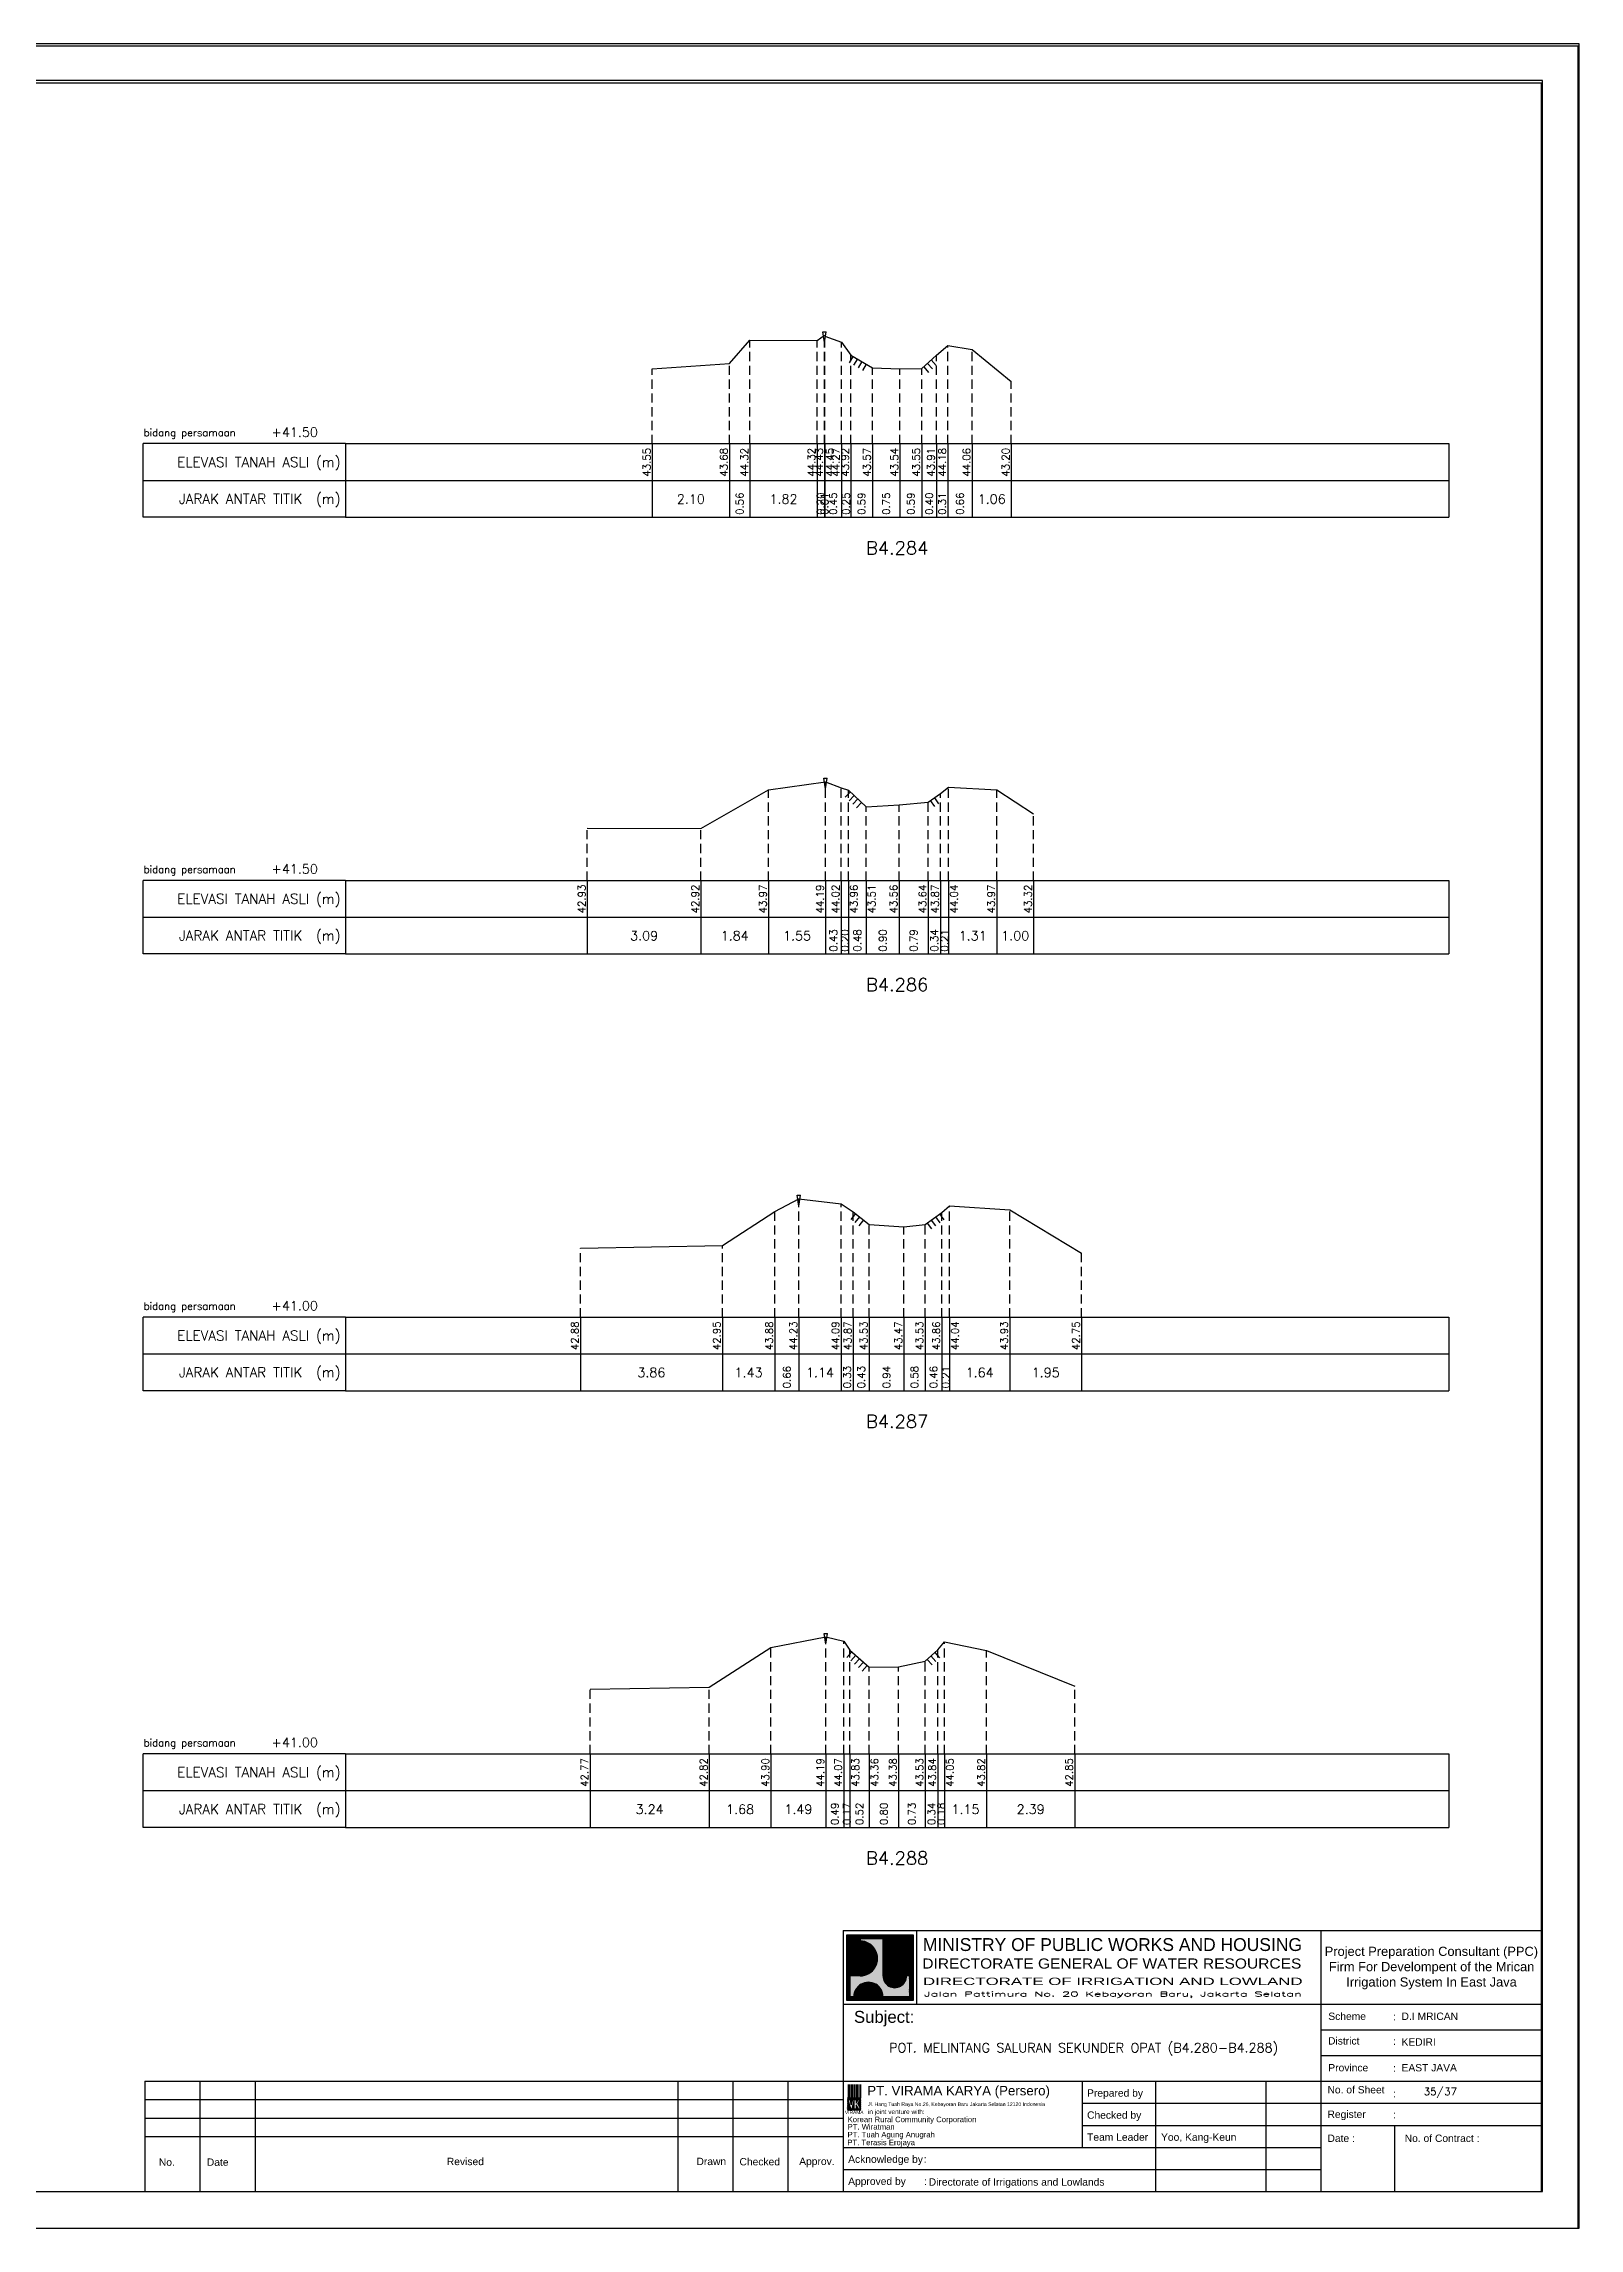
# Model space of a CAD drawing. Header units: inches. Extents: x -11 to 3175, y -842 to -783.
# Drawn here: x 2961.3 to 3003.1, y -842 to -782.6 of the extents above; entities that cross this region are included whole.
import ezdxf
from ezdxf.enums import TextEntityAlignment as Align

# ---------------------------------------------------------------- set-up
doc = ezdxf.new("R2010")
doc.units = ezdxf.units.IN
doc.header["$MEASUREMENT"] = 0
doc.linetypes.add('DASHED2', pattern=[0.375, 0.25, -0.125])
doc.layers.add('KOP', color=7, linetype='Continuous')
doc.layers.add('pelengkap', color=7, linetype='Continuous')
doc.styles.add('ARIAL', font='arial.ttf')
doc.styles.add('battang01', font='arial.ttf')
doc.styles.add('L100', font='simplex.shx', dxfattribs={"height": 0.254})
doc.styles.add('L140', font='simplex.shx', dxfattribs={"height": 0.356})
doc.styles.add('L80', font='simplex.shx', dxfattribs={"height": 0.203})
doc.styles.add('ROMANS-N', font='ROMANS.SHX', dxfattribs={"width": 0.8})
doc.styles.add('SONDU', font='arial.ttf')
doc.styles.get("Standard").update_dxf_attribs({"font": 'simplex.shx'})
doc.styles.add('STYLE1', font='arial.ttf', dxfattribs={"height": 0.2})
pattern_1 = [(45, (0, 0), (-0.08838834764831843, 0.08838834764831845), [])]

# ---------------------------------------------------------------- blocks, each defined once
blk = doc.blocks.new('kop')
at = {"layer": 'KOP'}
h = blk.add_hatch(color=3, dxfattribs=at)
h.paths.add_polyline_path([(609.8653532927285, 69.7965174242664), (591.8076082223538, 69.7965174242664), (591.8076082223538, 51.90947071793616), (609.8653532927285, 51.90947071793616)])
h.paths.add_polyline_path([(592.1020534932645, 52.24844148547069), (592.1020534932645, 69.50460869670152), (609.5341911203627, 69.50460869670152), (609.5341911203627, 52.24844148547069)], flags=16)
edge = h.paths.add_edge_path(flags=0)
edge.add_line((608.873529834174, 52.90910277674104), (601.6712012034158, 52.90910277674104))
edge.add_ellipse((597.6820295724688, 52.91975268540099), major_axis=(2.820780363398898, 2.820780363398898), ratio=0.9999999999999934, start_angle=314.8470375744171, end_angle=495.1529624255826)
edge.add_line((593.6928579415221, 52.90910277674104), (592.7627147794652, 52.90910277674104))
edge.add_line((592.7627147794651, 52.90910277674104), (592.7627147794651, 58.62619728620361))
edge.add_line((592.7627147794651, 58.62619728620368), (595.428986556629, 58.62619728620368))
edge.add_ellipse((595.4289865566291, 63.36824099147847), major_axis=(-3.353131261170752, 3.353131261170752), ratio=0.9999999999999983, start_angle=134.9999999999999, end_angle=314.9999999999999)
edge.add_line((595.4289865566291, 68.11028469675327), (595.4289865566291, 68.84394741944757))
edge.add_line((595.4289865566291, 68.84394741944752), (601.6547436091821, 68.84394741944752))
edge.add_line((601.6547436091821, 68.84394741944752), (601.6547436091821, 58.59413430307072))
edge.add_ellipse((604.8563547331537, 58.62619728605213), major_axis=(2.263994459030571, 2.263994459030571), ratio=0.9999999999991376, start_angle=135.5737774266452, end_angle=315.0000000026869)
edge.add_line((608.0581264027169, 58.62619728620368), (608.873529834174, 58.62619728620368))
edge.add_line((608.873529834174, 58.62619728620368), (608.873529834174, 52.9091027767411))
h = blk.add_hatch(dxfattribs=at)
h.set_pattern_fill('ANSI31', color=21)
h.set_pattern_definition(pattern_1)
h.paths.add_polyline_path([(609.5341911203627, 69.50460869670152), (592.1020534932645, 69.50460869670152), (592.1020534932645, 52.24844148547069), (609.5341911203627, 52.24844148547069)])
edge = h.paths.add_edge_path(flags=16)
edge.add_line((608.0581264038578, 58.62619728331649), (608.873529834174, 58.62619728331649))
edge.add_line((608.873529834174, 58.62619728331649), (608.873529834174, 52.90910277674104))
edge.add_line((608.873529834174, 52.90910277674104), (601.6712012043477, 52.90910277674104))
edge.add_ellipse((597.6820295732255, 52.91975268530538), major_axis=(-2.820780363950464, 2.820780363950464), ratio=0.9999999999999999, start_angle=224.8470375717975, end_angle=405.1529624282025)
edge.add_line((593.6928579421033, 52.90910277674104), (592.7627147794651, 52.90910277674104))
edge.add_line((592.7627147794651, 52.90910277674104), (592.7627147794651, 58.62619728331649))
edge.add_line((592.7627147794651, 58.62619728331649), (595.4289865705781, 58.62619728331649))
edge.add_ellipse((595.4289865571182, 63.3682409894528), major_axis=(-3.353131262124677, 3.353131262124677), ratio=0.9999999999999912, start_angle=134.9999999999997, end_angle=314.9999999999998)
edge.add_line((595.4289865571182, 68.11028469676671), (595.4289865571182, 68.84394741944752))
edge.add_line((595.4289865571182, 68.84394741944752), (601.6547436095548, 68.84394741944752))
edge.add_line((601.6547436095548, 68.84394741944752), (601.6547436095548, 58.5941344047481))
edge.add_ellipse((604.8563547345466, 58.62619728331649), major_axis=(-2.263994459341034, 2.263994459341035), ratio=0.999999999999965, start_angle=45.57377555810933, end_angle=225.000000000001)
h = blk.add_hatch(color=3, dxfattribs=at)
edge = h.paths.add_edge_path()
edge.add_line((601.6547436091821, 68.84394741944752), (595.4289865566291, 68.84394741944752))
edge.add_line((595.4289865566291, 68.84394741944752), (595.4289865566291, 68.11028469675321))
edge.add_ellipse((595.4289865566291, 63.36824099147847), major_axis=(-3.353131261170759, 3.353131261170758), ratio=0.9999999999999979, start_angle=134.9999999999999, end_angle=314.99999999999994, ccw=False)
edge.add_line((595.4289865566291, 58.62619728620368), (592.7627147794652, 58.62619728620368))
edge.add_line((592.7627147794651, 58.62619728620368), (592.7627147794651, 52.9091027767411))
edge.add_line((592.7627147794651, 52.90910277674104), (593.692857941522, 52.90910277674104))
edge.add_ellipse((597.6820295724688, 52.91975268540099), major_axis=(-2.820780363398898, 2.820780363398898), ratio=0.9999999999999934, start_angle=-135.1529624255826, end_angle=45.15296242558293, ccw=False)
edge.add_line((601.6712012034156, 52.90910277674104), (608.8735298341738, 52.90910277674104))
edge.add_line((608.873529834174, 52.90910277674104), (608.873529834174, 58.62619728620361))
edge.add_line((608.873529834174, 58.62619728620368), (608.0581264027169, 58.62619728620368))
edge.add_ellipse((604.856354733136, 58.62619728987087), major_axis=(2.263994459042317, 2.263994459042318), ratio=0.9999999999997576, start_angle=134.426222510409, end_angle=314.999999934367, ccw=False)
edge.add_line((601.6547436091821, 58.65826027636805), (601.6547436091821, 68.8439474194476))
h = blk.add_hatch(dxfattribs=at)
h.set_pattern_fill('ANSI31', color=41)
h.set_pattern_definition(pattern_1)
h.paths.add_polyline_path([(595.5939701222399, 25.44229578518152), (591.9923714647559, 25.44229578518152), (591.9923714647559, 22.12011222587194), (595.5939701222399, 22.12011222587194)])
h.paths.add_polyline_path([(594.8290399212113, 23.80107538915849), (595.486404190889, 22.50553331270966), (594.9518442189607, 22.50553331270966), (594.3704352444638, 23.59173922572727), (594.3704352444638, 22.50553331270966), (593.8526512319377, 22.50553331270966), (593.8526512319377, 24.7253559070662), (593.2416323709347, 22.50553331270966), (592.8436656118323, 22.50553331270966), (592.1206616099082, 25.0450254569166), (592.6728596590955, 25.0450254569166), (593.0257276515837, 23.53939475651638), (593.4088768836065, 25.0450254569166), (594.3704352444638, 25.0450254569166), (594.3704352444638, 23.99209855350495), (594.8904903176194, 25.0450254569166), (595.4627761213299, 25.0450254569166)], flags=16)
at = {"color": 2}
blk.add_lwpolyline([(-49.29008735655361, -9.987386569675465), (790.6905617838997, -9.987386569675465), (790.6905617838997, 583.2926438577114), (-49.29008735655361, 583.2926438577114)], close=True, dxfattribs=at)
at = {"color": 6}
blk.add_lwpolyline([(0.6493091440684111, 0.0004927304488262507), (780.7026824837753, 0.0004927304488262507), (780.7026824837753, 573.3047645575871), (0.6493091440684111, 573.3047645575871)], close=True, dxfattribs=at)
at = {"layer": 'KOP', "color": 5}
for p, q in [((590.8030303217506, 70.96299432783698), (590.8030303217506, 29.98464833497903)), ((590.8030303217506, 70.96299432783698), (780.7026824837753, 70.96299432783698)), ((400.9033781597261, 29.98464833497903), (400.9033781597261, 0.0004927304488262507)), ((400.9033781597261, 29.98464833497903), (590.8030303217506, 29.98464833497903)), ((590.8030303217506, 29.98464833497903), (590.8030303217506, 0.0004927304488262507))]:
    blk.add_line(p, q, dxfattribs=at)
at = {"layer": 'KOP', "color": 3}
for p, q in [((591.8076082223538, 69.7965174242664), (609.8653532927285, 69.7965174242664)), ((591.8076082223538, 51.90947071793616), (591.8076082223538, 69.7965174242664)), ((592.1020534932645, 69.50460869670152), (609.5341911203627, 69.50460869670152)), ((592.1020534932645, 52.24844148547069), (592.1020534932645, 69.50460869670152)), ((595.4289865571182, 68.84394741502373), (595.4289865571182, 68.1102846954029)), ((595.4289865566291, 68.84394741944752), (601.6547436091821, 68.84394741944752)), ((601.6547436095548, 58.59413430414176), (601.6547436095548, 68.84394741502373)), ((609.5341911203627, 69.50460869670152), (609.5341911203627, 52.24844148547069)), ((609.8653532927285, 69.7965174242664), (609.8653532927285, 51.90947071793616)), ((592.7627147794651, 52.90910277674104), (592.7627147794651, 58.62619728620368)), ((595.4289865571182, 58.62619728331649), (592.7627147799426, 58.62619728331649)), ((608.8735298352565, 58.62619728331649), (608.0581264038578, 58.62619728331649)), ((608.873529834174, 58.62619728620368), (608.873529834174, 52.90910277674104)), ((609.8653532927285, 51.90947071793616), (591.8076082223538, 51.90947071793616)), ((609.5341911203627, 52.24844148547069), (592.1020534932645, 52.24844148547069)), ((593.6928579415221, 52.90910277674104), (592.7627147794651, 52.90910277674104)), ((608.873529834174, 52.90910277674104), (601.6712012034156, 52.90910277674104)), ((720.7343712747147, 43.97725428375983), (780.7026824837753, 43.97725428375983)), ((720.7343712747147, 36.98095130936949), (780.7026824837753, 36.98095130936949)), ((415.895455961991, 29.98464833497903), (415.895455961991, 0.0004927304488262507)), ((430.8875337642562, 29.98464833497903), (430.8875337642562, 0.0004927304488262507)), ((545.8267969149554, 29.98464833497903), (545.8267969149554, 0.0004927304488262507)), ((560.8188747172203, 29.98464833497903), (560.8188747172203, 0.0004927304488262507)), ((575.8109525194855, 29.98464833497903), (575.8109525194855, 0.0004927304488262507)), ((655.7687007982327, 29.98464833497903), (655.7687007982327, 11.99415497226093)), ((675.7581378679197, 29.98464833497903), (675.7581378679197, 0.0004927304488262507)), ((705.7422934724498, 29.98464833497903), (705.7422934724498, 0.0004927304488262507)), ((400.9033781597261, 24.98728906755738), (590.8030303217506, 24.98728906755738)), ((655.7687007982327, 23.98781721407303), (720.7343712747147, 23.98781721407303)), ((720.7343712747147, 23.98781721407303), (780.7026824837753, 23.98781721407303)), ((400.9033781597261, 19.98992980013563), (590.8030303217506, 19.98992980013563)), ((655.7687007982327, 17.99098609316704), (720.7343712747147, 17.99098609316704)), ((720.7343712747147, 17.99098609316704), (780.7026824837753, 17.99098609316704)), ((740.7238083444017, 17.99098609316704), (740.7238083444017, 0.0004927304488262507)), ((400.9033781597261, 14.99257053271398), (590.8030303217506, 14.99257053271398)), ((590.8030303217506, 5.997323851354935), (720.7343712747147, 5.997323851354935))]:
    blk.add_line(p, q, dxfattribs=at)
at = {"layer": 'KOP', "color": 4}
for p, q in [((610.7924673914374, 70.96299432783698), (610.7924673914374, 50.97355725815018)), ((720.7343712747147, 70.96299432783698), (720.7343712747147, 0.0004927304488262507)), ((590.8030303217506, 50.97355725815018), (720.7343712747147, 50.97355725815018)), ((720.7343712747147, 50.97355725815018), (780.7026824837753, 50.97355725815018)), ((590.8030303217506, 29.98464833497903), (720.7343712747147, 29.98464833497903)), ((720.7343712747147, 29.98464833497903), (780.7026824837753, 29.98464833497903)), ((590.8030303217506, 11.99415497226093), (720.7343712747147, 11.99415497226093))]:
    blk.add_line(p, q, dxfattribs=at)
at = {"layer": 'KOP', "color": 41}
blk.add_line((595.5939701222399, 22.12011222587194), (591.9923714647559, 22.12011222587194), dxfattribs=at)
for points in [[(591.9923714647559, 25.44229578518152), (595.5939701222399, 25.44229578518152)], [(592.1206616099082, 25.0450254569166), (592.6728596590955, 25.0450254569166)], [(592.1206616099082, 25.0450254569166), (592.8436656118323, 22.50553331270964)], [(592.2042302093139, 25.44229578518152), (592.4160889538717, 25.44229578518152)], [(592.6279476984296, 25.44229578518152), (592.8398064429874, 25.44229578518152)], [(592.6728596590955, 25.04502545691657), (593.0257276515837, 23.53939475651638), (593.4088768836065, 25.04502545691663)], [(593.0516651875452, 25.44229578518152), (593.2635239321031, 25.44229578518152)], [(593.2416323709347, 22.50553331270964), (593.8526512319377, 24.7253559070662)], [(593.4088768836065, 25.0450254569166), (594.3704352444638, 25.0450254569166)], [(593.475382676661, 25.44229578518152), (593.6872414212188, 25.44229578518152)], [(593.8526512319377, 22.50553331270966), (593.8526512319377, 24.7253559070662)], [(593.8991001657766, 25.44229578518152), (594.1109589103345, 25.44229578518152)], [(594.3228176548924, 25.44229578518152), (594.5346763994503, 25.44229578518152)], [(594.3704352444638, 25.0450254569166), (594.3704352444638, 23.99209855350495)], [(594.3704352444638, 23.99209855350495), (594.8904903176194, 25.04502545691664)], [(594.7465351440081, 25.44229578518152), (594.958393888566, 25.44229578518152)], [(594.8290399212113, 23.80107538915849), (595.4627761213299, 25.04502545691658)], [(594.8290399212113, 23.80107538915849), (595.486404190889, 22.50553331270966)], [(594.8904903176194, 25.0450254569166), (595.4627761213299, 25.0450254569166)], [(595.1702526331238, 25.44229578518152), (595.3821113776818, 25.44229578518152)], [(592.8436656118323, 22.50553331270966), (593.2416323709347, 22.50553331270966)], [(593.8526512319377, 22.50553331270966), (594.3704352444638, 22.50553331270966)], [(594.9518442189607, 22.50553331270961), (594.3704352444638, 23.59173922572727)], [(594.3704352444638, 23.59173922572727), (594.3704352444638, 22.50553331270966)], [(594.9518442189607, 22.50553331270966), (595.486404190889, 22.50553331270966)]]:
    blk.add_lwpolyline(points, dxfattribs=at)
at = {"layer": 'KOP', "color": 42}
for points in [[(592.1962927759001, 29.11418325926331), (592.1962927759001, 25.44229578518152)], [(592.5354066955362, 29.11418325926331), (592.5354066955362, 25.44229578518152)], [(592.9591241846518, 29.11418325926331), (592.9591241846518, 25.44229578518152)], [(593.3828416737675, 29.11418325926331), (593.3828416737675, 25.44229578518152)], [(593.8065591628832, 29.11418325926331), (593.8065591628832, 25.44229578518152)], [(594.2302766519989, 29.11418325926331), (594.2302766519989, 25.44229578518152)], [(594.6539941411147, 29.11418325926331), (594.6539941411147, 25.44229578518152)], [(595.0777116302304, 29.11418325926331), (595.0777116302304, 25.44229578518152)], [(595.5014291193462, 29.11418325926331), (595.5014291193462, 25.44229578518152)]]:
    blk.add_lwpolyline(points, dxfattribs=at)
at = {"layer": 'KOP', "color": 3}
for centre, major_axis, ratio, start_param, end_param in [((595.4289865571182, 63.3682409894528), (-3.353131262124677, 3.353131262124677), 0.9999999999999912, 2.35619449019234, 5.497787143782134), ((597.6820295732255, 52.91975268530538), (-2.820780363950464, 2.820780363950464), 0.9999999999999998, 3.924321118983262, 7.071253168581014), ((604.8563547345466, 58.62619728331649), (-2.263994459341034, 2.263994459341035), 0.9999999999999651, 0.7853981633974656, 3.926990816987259)]:
    blk.add_ellipse(centre, major_axis=major_axis, ratio=ratio, start_param=start_param, end_param=end_param, dxfattribs=at)
at = {"layer": 'KOP', "color": 5, "style": 'SONDU'}
for s, height, width, p, p2 in [('MINISTRY OF PUBLIC WORKS AND HOUSING', 3.49815148719519, 0.9710490151369037, (612.4932982688147, 65.39724920043633), (715.583635835389, 65.39724920043633)), ('DIRECTORATE GENERAL OF WATER RESOURCES', 2.748547597081934, 1.100714376561997, (612.3259886324004, 60.61804978528377), (715.4154333181652, 60.61804978528377)), ('DIRECTORATE OF IRRIGATION AND LOWLAND', 1.99894370696868, 1.63875262601232, (612.5247331509995, 56.15346481889102), (715.7518429621628, 56.15346481889102))]:
    blk.add_text(s, height=height, dxfattribs=dict(at, width=width)).set_placement(p, p2, align=Align.FIT)
at = {"layer": 'KOP', "color": 3, "style": 'ROMANS-N', "width": 1.832260783358812}
blk.add_text('Jalan Pattimura No. 20 Kebayoran Baru, Jakarta Selatan', height=1.249339816855425, dxfattribs=at).set_placement((612.7914110984061, 53.0739527913797), (715.583635835389, 53.0739527913797), align=Align.FIT)
at = {"layer": 'KOP', "color": 5, "style": 'ARIAL'}
blk.add_text('Subject:', height=3.252150442789123, dxfattribs=at).set_placement((593.7538629287924, 45.86653647040268))
at = {"layer": 'KOP', "color": 3}
for s, height, style, p in [('Scheme', 1.99894370696868, 'battang01', (722.7467307064071, 46.65722556886666)), (':', 1.99894370696868, 'battang01', (740.368327375754, 46.56012324452533)), ('D.I MRICAN', 1.99894370696868, 'battang01', (742.6585068305885, 46.65722556886666)), ('District', 1.99894370696868, 'battang01', (722.6754973804648, 39.96707763894264)), ('KEDIRI', 1.99894370696868, 'battang01', (742.6585068305885, 39.66092259447632)), (':', 1.99894370696868, 'battang01', (740.382074427338, 39.86997531646293)), ('Province', 1.99894370696868, 'battang01', (722.7467307064071, 32.66461962008597)), (':', 1.99894370696868, 'battang01', (740.368327375754, 32.56751729574452)), ('EAST JAVA', 1.99894370696868, 'battang01', (742.6585068305885, 32.66461962008597)), ('Prepared by', 1.99894370696868, 'battang01', (657.1430811109453, 25.78808395849862)), ('No. of Sheet ', 1.99894370696868, 'battang01', (722.520620818671, 26.67669459981798)), (':', 1.99894370696868, 'battang01', (740.3764858407951, 25.61838168175072)), ('in joint venture with:', 1.249339816855425, 'SONDU', (597.5578460284455, 21.07202452231022)), ('Checked by', 1.99894370696868, 'battang01', (657.1430811109453, 19.79125283759251)), ('Register', 1.99894370696868, 'battang01', (722.520620818671, 20.01807698302375)), (':', 1.99894370696868, 'battang01', (740.3598310849088, 19.92097465868241)), ('Team Leader', 1.99894370696868, 'battang01', (657.1430811109453, 13.79442171668651)), ('Yoo, Kang-Keun', 1.99894370696868, 'battang01', (677.261691985017, 13.79442171668651)), ('Date :', 1.99894370696868, 'battang01', (722.520620818671, 13.48542904786333)), ('No. of Contract :', 1.99894370696868, 'battang01', (743.5203251274443, 13.48542904786333)), ('No.', 2, 'STYLE1', (404.7326663119579, 6.989602865739329)), ('Date', 2, 'STYLE1', (417.7761580577991, 6.989602865739329)), ('Revised', 2, 'STYLE1', (483.0371936477145, 7.169341252978228)), ('Drawn', 2, 'STYLE1', (550.9231662973559, 7.182965166626985)), ('Checked', 2, 'STYLE1', (562.6224972631348, 7.108401592637279)), ('Approv.', 2, 'STYLE1', (578.86250988613, 7.205550314016108)), ('Acknowledge by', 1.99894370696868, 'battang01', (592.1774106344633, 7.797590595780406)), (':', 1.99894370696868, 'battang01', (612.7647815001492, 7.813086169812294)), ('Approved by', 1.99894370696868, 'battang01', (592.1774106344633, 1.800759474874411)), (':', 1.99894370696868, 'battang01', (612.8062382028575, 1.771932832116903)), ('Directorate of Irrigations and Lowlands', 1.99894370696868, 'battang01', (614.0846811434608, 1.594699671224788))]:
    blk.add_text(s, height=height, dxfattribs=dict(at, style=style)).set_placement(p)
at = {"layer": 'KOP', "color": 6, "style": 'SONDU'}
blk.add_text('PT. VIRAMA KARYA (Persero)', height=2.580944750812598, dxfattribs=at).set_placement((597.3630730504415, 26.14584984606049))
at = {"layer": 'KOP', "color": 42, "style": 'SONDU'}
blk.add_text('VIRAMA', height=0.9417941134961573, dxfattribs=at).set_placement((591.2959839900191, 21.03873930941651))
at = {"layer": 'KOP', "color": 4, "style": 'SONDU'}
for s, p in [('Korean Rural Community Corporation', (592.0172325651579, 18.85809622764893)), ('PT. Wiratman', (592.0172325651579, 16.86431729777243)), ('PT. Terasis Erojaya', (591.9444979581187, 12.58833032325808)), ('PT. Tuah Agung Anugrah', (591.9984246368545, 14.73155498450907))]:
    blk.add_text(s, height=1.49920778022651, dxfattribs=at).set_placement(p)
at = {"layer": 'KOP', "color": 3, "insert": (719.8583502723425, 60.76950394133539), "char_height": 2.49867963371085, "width": 61.43936713392102, "attachment_point": 4, "style": 'SONDU'}
blk.add_mtext('\\pi1.9124;Project Preparation Consultant (PPC)\\P\\pi3.0493;Firm For Develompent of the Mrican \\P\\pi7.7731;Irrigation System In East Java', dxfattribs=at)
at = {"layer": 'KOP', "color": 2, "insert": (597.5716775050441, 24.25098294227902), "char_height": 0.9994718534843399, "width": 48.71807324837515, "attachment_point": 1, "style": 'SONDU'}
blk.add_mtext('Jl. Hang Tuah Raya No.26, Kebayoran Baru Jakarta Selatan 12120 Indonesia', dxfattribs=at)
blk = doc.blocks.new('c100')
at = {"color": 2}
blk.add_lwpolyline([(-5, -1), (79.10000000000002, -1), (79.10000000000002, 58.4), (-5, 58.4)], close=True, dxfattribs=at)
at = {"color": 6}
blk.add_lwpolyline([(0, 0), (78.10000000000002, 0), (78.10000000000002, 57.4), (3.516176065587739e-15, 57.4)], close=True, dxfattribs=at)
blk = doc.blocks.new('das2')
at = {"color": 5, "linetype": 'Continuous'}
for q in [(0, 1), (17.75, 0.9999999999999973)]:
    blk.add_line((2.75, 1), q, dxfattribs=at)
at = {"color": 3, "linetype": 'Continuous'}
for p, q in [((2.75, 1), (2.75, 0)), ((17.75, 0.9999999999999973), (17.75, -2.664535259100376e-15)), ((0, 0.5000000000000004), (17.75, 0.4999999999999973)), ((2.75, 0), (0, 0)), ((2.75, 0), (17.75, -2.664535259100376e-15))]:
    blk.add_line(p, q, dxfattribs=at)
blk.add_lwpolyline([(0, 0), (0, 1)], dxfattribs=at)
blk.add_text('bidang persamaan', height=0.1, dxfattribs=at).set_placement((0.005000000000000004, 1.100000000000001))
at = {"color": 5, "linetype": 'Continuous'}
for s, p in [('ELEVASI TANAH ASLI (m)', (2.683279515513197, 0.6825000000000001)), ('JARAK ANTAR TITIK  (m)', (2.683279515513197, 0.1825000000000001))]:
    blk.add_text(s, height=0.135, dxfattribs=at).set_placement(p, align=Align.RIGHT)
blk = doc.blocks.new('gbrpatok')
at = {"color": 2, "linetype": 'Continuous'}
for p, q in [((-0.0004517254713327645, 0.0009574234873781506), (0.0004517254713327645, 0.0009574234873781506)), ((0, -0.001962284437723838), (-0.0004517254713327645, 0.0009574234873781506)), ((0, -0.001962284437723838), (0.0004517254713327645, 0.0009574234873781506))]:
    blk.add_line(p, q, dxfattribs=at)

msp = doc.modelspace()

# ---------------------------------------------------------------- linework, layer by layer
at = {"color": 2, "linetype": 'Continuous', "lineweight": -3}
for p, q in [((2982.371621277301, -790.6676772025128), (2982.570839749301, -790.5296772025127)), ((2982.570839749301, -790.5296772025127), (2982.583005274301, -790.5526772025128)), ((2982.583005274301, -790.5526772025128), (2983.033571854301, -790.7156772025127)), ((2979.986977330301, -791.2996772025127), (2980.546803929301, -790.6596772025127)), ((2980.546803929301, -790.6596772025127), (2982.371621277301, -790.6676772025128)), ((2983.033571854301, -790.7156772025127), (2983.286091454301, -791.0656772025127)), ((2983.286091454301, -791.0656772025127), (2983.879703760301, -791.4126772025127)), ((2985.219517911301, -791.4346772025127), (2985.620606298301, -791.0716772025128)), ((2985.620606298301, -791.0716772025128), (2985.926913200301, -790.8046772025127)), ((2985.926913200301, -790.8046772025127), (2986.589107660301, -790.9186772025128)), ((2986.589107660301, -790.9186772025128), (2987.652534053301, -791.7836772025128)), ((2977.891478148301, -791.4376772025128), (2979.986977330301, -791.2996772025127)), ((2983.879703760301, -791.4126772025127), (2984.625972349301, -791.4426772025128)), ((2984.625972349301, -791.4426772025128), (2985.219517911301, -791.4346772025127)), ((2979.211553314173, -803.9346961976901), (2981.051641956173, -802.88369619769)), ((2981.051641956173, -802.88369619769), (2982.602890808173, -802.6686961976901)), ((2982.602890808173, -802.6686961976901), (2983.028004910173, -802.83569619769)), ((2983.028004910173, -802.83569619769), (2983.225743118172, -802.8966961976901)), ((2983.225743118172, -802.8966961976901), (2983.708813499173, -803.3476961976901)), ((2985.390408161173, -803.21969619769), (2985.731374465172, -802.9856961976901)), ((2985.731374465172, -802.9856961976901), (2985.946228362172, -802.8146961976901)), ((2985.946228362172, -802.8146961976901), (2987.259684232173, -802.88369619769)), ((2987.259684232173, -802.88369619769), (2988.261139300173, -803.53769619769)), ((2983.708813499173, -803.3476961976901), (2984.605154027172, -803.2956961976901)), ((2984.605154027172, -803.2956961976901), (2985.390408161173, -803.21969619769)), ((2976.123924840173, -803.93069619769), (2979.211553314173, -803.9346961976901)), ((2979.79576329928, -815.2792672559498), (2981.22216578028, -814.3522672559498)), ((2981.22216578028, -814.3522672559498), (2981.87912620528, -814.0072672559497)), ((2981.87912620528, -814.0072672559497), (2983.02278917928, -814.1422672559497)), ((2983.02278917928, -814.1422672559497), (2983.35740797828, -814.3662672559498)), ((2983.35740797828, -814.3662672559498), (2983.790620385279, -814.7042672559497)), ((2985.76407060728, -814.3772672559497), (2985.97427516428, -814.1962672559498)), ((2985.97427516428, -814.1962672559498), (2987.612739377279, -814.3072672559498)), ((2987.612739377279, -814.3072672559498), (2989.56403199428, -815.4842672559497)), ((2983.790620385279, -814.7042672559497), (2984.73351861028, -814.7672672559497)), ((2984.73351861028, -814.7672672559497), (2985.30860152928, -814.7072672559498)), ((2985.30860152928, -814.7072672559498), (2985.76407060728, -814.3772672559497)), ((2975.937108282279, -815.3482672559497), (2979.79576329928, -815.2792672559498)), ((2979.439818019176, -827.2897012479568), (2981.116500217176, -826.2097012479568)), ((2981.116500217176, -826.2097012479568), (2982.611412255176, -825.9197012479568)), ((2982.611412255176, -825.9197012479568), (2983.098107232176, -826.0377012479568)), ((2983.098107232176, -826.0377012479568), (2983.265229508176, -826.2797012479568)), ((2985.654190262176, -826.2687012479569), (2985.834877006176, -826.0557012479568)), ((2985.834877006176, -826.0557012479568), (2986.983361478176, -826.2887012479569)), ((2983.265229508176, -826.2797012479568), (2983.787407579176, -826.7467012479568)), ((2983.787407579176, -826.7467012479568), (2984.584369934176, -826.7327012479568)), ((2984.584369934176, -826.7327012479568), (2985.311814078176, -826.5797012479568)), ((2985.311814078176, -826.5797012479568), (2985.654190262176, -826.2687012479569)), ((2986.983361478176, -826.2887012479569), (2989.377711243176, -827.2627012479568)), ((2976.197610887176, -827.3417012479568), (2979.439818019176, -827.2897012479568))]:
    msp.add_line(p, q, dxfattribs=at)
at = {"color": 1, "linetype": 'DASHED2', "lineweight": -3}
for p, q in [((2982.570839749301, -793.4826772025127), (2982.570839749301, -790.5296772025127)), ((2982.583005274301, -793.4826772025127), (2982.583005274301, -790.5526772025128)), ((2980.546803929301, -793.4826772025127), (2980.546803929301, -790.6596772025127)), ((2982.371621277301, -793.4826772025127), (2982.371621277301, -790.6676772025128)), ((2983.033571854301, -793.4826772025127), (2983.033571854301, -790.7156772025127)), ((2983.286091454301, -793.4826772025127), (2983.286091454301, -791.0656772025127)), ((2985.620606298301, -793.4826772025127), (2985.620606298301, -791.0716772025128)), ((2985.926913200301, -793.4826772025127), (2985.926913200301, -790.8046772025127)), ((2986.589107660301, -793.4826772025127), (2986.589107660301, -790.9186772025128)), ((2977.891478148301, -793.4826772025127), (2977.891478148301, -791.4376772025128)), ((2979.986977330301, -793.4826772025127), (2979.986977330301, -791.2996772025127)), ((2983.879703760301, -793.4826772025127), (2983.879703760301, -791.4126772025127)), ((2984.625972349301, -793.4826772025127), (2984.625972349301, -791.4426772025128)), ((2985.219517911301, -793.4826772025127), (2985.219517911301, -791.4346772025127)), ((2987.652534053301, -793.4826772025127), (2987.652534053301, -791.7836772025128)), ((2981.051641956173, -805.3576961976901), (2981.051641956173, -802.88369619769)), ((2982.602890808173, -805.3576961976901), (2982.602890808173, -802.6686961976901)), ((2983.028004910173, -805.3576961976901), (2983.028004910173, -802.83569619769)), ((2983.225743118172, -805.3576961976901), (2983.225743118172, -802.8966961976901)), ((2985.731374465172, -805.3576961976901), (2985.731374465172, -802.9856961976901)), ((2985.946228362172, -805.3576961976901), (2985.946228362172, -802.8146961976901)), ((2987.259684232173, -805.3576961976901), (2987.259684232173, -802.88369619769)), ((2983.708813499173, -805.3576961976901), (2983.708813499173, -803.3476961976901)), ((2984.605154027172, -805.3576961976901), (2984.605154027172, -803.2956961976901)), ((2985.390408161173, -805.3576961976901), (2985.390408161173, -803.21969619769)), ((2988.261139300173, -805.3576961976901), (2988.261139300173, -803.53769619769)), ((2976.123924840173, -805.3576961976901), (2976.123924840173, -803.93069619769)), ((2979.211553314173, -805.3576961976901), (2979.211553314173, -803.9346961976901)), ((2981.22216578028, -817.2322672559498), (2981.22216578028, -814.3522672559498)), ((2981.87912620528, -817.2322672559498), (2981.87912620528, -814.0072672559497)), ((2983.02278917928, -817.2322672559498), (2983.02278917928, -814.1422672559497)), ((2983.35740797828, -817.2322672559498), (2983.35740797828, -814.3662672559498)), ((2985.97427516428, -817.2322672559498), (2985.97427516428, -814.1962672559498)), ((2987.612739377279, -817.2322672559498), (2987.612739377279, -814.3072672559498)), ((2983.790620385279, -817.2322672559498), (2983.790620385279, -814.7042672559497)), ((2984.73351861028, -817.2322672559498), (2984.73351861028, -814.7672672559497)), ((2985.30860152928, -817.2322672559498), (2985.30860152928, -814.7072672559498)), ((2985.76407060728, -817.2322672559498), (2985.76407060728, -814.3772672559497)), ((2975.937108282279, -817.2322672559498), (2975.937108282279, -815.3482672559497)), ((2979.79576329928, -817.2322672559498), (2979.79576329928, -815.2792672559498)), ((2989.56403199428, -817.2322672559498), (2989.56403199428, -815.4842672559497)), ((2981.116500217176, -829.1077012479568), (2981.116500217176, -826.2097012479568)), ((2982.611412255176, -829.1077012479568), (2982.611412255176, -825.9197012479568)), ((2983.098107232176, -829.1077012479568), (2983.098107232176, -826.0377012479568)), ((2985.834877006176, -829.1077012479568), (2985.834877006176, -826.0557012479568)), ((2983.265229508176, -829.1077012479568), (2983.265229508176, -826.2797012479568)), ((2983.787407579176, -829.1077012479568), (2983.787407579176, -826.7467012479568)), ((2984.584369934176, -829.1077012479568), (2984.584369934176, -826.7327012479568)), ((2985.311814078176, -829.1077012479568), (2985.311814078176, -826.5797012479568)), ((2985.654190262176, -829.1077012479568), (2985.654190262176, -826.2687012479569)), ((2986.983361478176, -829.1077012479568), (2986.983361478176, -826.2887012479569)), ((2976.197610887176, -829.1077012479568), (2976.197610887176, -827.3417012479568)), ((2979.439818019176, -829.1077012479568), (2979.439818019176, -827.2897012479568)), ((2989.377711243176, -829.1077012479568), (2989.377711243176, -827.2627012479568))]:
    msp.add_line(p, q, dxfattribs=at)
at = {"color": 1, "linetype": 'Continuous', "lineweight": -3}
for p, q in [((2977.891478148301, -793.4826772025127), (2977.891478148301, -795.4826772025127)), ((2979.986977330301, -793.4826772025127), (2979.986977330301, -795.4826772025127)), ((2980.546803929301, -793.4826772025127), (2980.546803929301, -795.4826772025127)), ((2982.371621277301, -793.4826772025127), (2982.371621277301, -795.4826772025127)), ((2982.570839749301, -793.4826772025127), (2982.570839749301, -795.4826772025127)), ((2982.583005274301, -793.4826772025127), (2982.583005274301, -795.4826772025127)), ((2983.033571854301, -793.4826772025127), (2983.033571854301, -795.4826772025127)), ((2983.286091454301, -793.4826772025127), (2983.286091454301, -795.4826772025127)), ((2983.879703760301, -793.4826772025127), (2983.879703760301, -795.4826772025127)), ((2984.625972349301, -793.4826772025127), (2984.625972349301, -795.4826772025127)), ((2985.219517911301, -793.4826772025127), (2985.219517911301, -795.4826772025127)), ((2985.620606298301, -793.4826772025127), (2985.620606298301, -795.4826772025127)), ((2985.926913200301, -793.4826772025127), (2985.926913200301, -795.4826772025127)), ((2986.589107660301, -793.4826772025127), (2986.589107660301, -795.4826772025127)), ((2987.652534053301, -793.4826772025127), (2987.652534053301, -795.4826772025127)), ((2976.123924840173, -805.3576961976901), (2976.123924840173, -807.3576961976901)), ((2979.211553314173, -805.3576961976901), (2979.211553314173, -807.3576961976901)), ((2981.051641956173, -805.3576961976901), (2981.051641956173, -807.3576961976901)), ((2982.602890808173, -805.3576961976901), (2982.602890808173, -807.3576961976901)), ((2983.028004910173, -805.3576961976901), (2983.028004910173, -807.3576961976901)), ((2983.225743118172, -805.3576961976901), (2983.225743118172, -807.3576961976901)), ((2983.708813499173, -805.3576961976901), (2983.708813499173, -807.3576961976901)), ((2984.605154027172, -805.3576961976901), (2984.605154027172, -807.3576961976901)), ((2985.390408161173, -805.3576961976901), (2985.390408161173, -807.3576961976901)), ((2985.731374465172, -805.3576961976901), (2985.731374465172, -807.3576961976901)), ((2985.946228362172, -805.3576961976901), (2985.946228362172, -807.3576961976901)), ((2987.259684232173, -805.3576961976901), (2987.259684232173, -807.3576961976901)), ((2988.261139300173, -805.3576961976901), (2988.261139300173, -807.3576961976901)), ((2975.937108282279, -817.2322672559498), (2975.937108282279, -819.2322672559498)), ((2979.79576329928, -817.2322672559498), (2979.79576329928, -819.2322672559498)), ((2981.22216578028, -817.2322672559498), (2981.22216578028, -819.2322672559498)), ((2981.87912620528, -817.2322672559498), (2981.87912620528, -819.2322672559498)), ((2983.02278917928, -817.2322672559498), (2983.02278917928, -819.2322672559498)), ((2983.35740797828, -817.2322672559498), (2983.35740797828, -819.2322672559498)), ((2983.790620385279, -817.2322672559498), (2983.790620385279, -819.2322672559498)), ((2984.73351861028, -817.2322672559498), (2984.73351861028, -819.2322672559498)), ((2985.30860152928, -817.2322672559498), (2985.30860152928, -819.2322672559498)), ((2985.76407060728, -817.2322672559498), (2985.76407060728, -819.2322672559498)), ((2985.97427516428, -817.2322672559498), (2985.97427516428, -819.2322672559498)), ((2987.612739377279, -817.2322672559498), (2987.612739377279, -819.2322672559498)), ((2989.56403199428, -817.2322672559498), (2989.56403199428, -819.2322672559498)), ((2976.197610887176, -829.1077012479568), (2976.197610887176, -831.1077012479568)), ((2979.439818019176, -829.1077012479568), (2979.439818019176, -831.1077012479568)), ((2981.116500217176, -829.1077012479568), (2981.116500217176, -831.1077012479568)), ((2982.611412255176, -829.1077012479568), (2982.611412255176, -831.1077012479568)), ((2983.098107232176, -829.1077012479568), (2983.098107232176, -831.1077012479568)), ((2983.265229508176, -829.1077012479568), (2983.265229508176, -831.1077012479568)), ((2983.787407579176, -829.1077012479568), (2983.787407579176, -831.1077012479568)), ((2984.584369934176, -829.1077012479568), (2984.584369934176, -831.1077012479568)), ((2985.311814078176, -829.1077012479568), (2985.311814078176, -831.1077012479568)), ((2985.654190262176, -829.1077012479568), (2985.654190262176, -831.1077012479568)), ((2985.834877006176, -829.1077012479568), (2985.834877006176, -831.1077012479568)), ((2986.983361478176, -829.1077012479568), (2986.983361478176, -831.1077012479568)), ((2989.377711243176, -829.1077012479568), (2989.377711243176, -831.1077012479568))]:
    msp.add_line(p, q, dxfattribs=at)
at = {"layer": 'pelengkap', "color": 1, "linetype": 'Continuous', "lineweight": -3}
for p, q in [((2983.346523777277, -791.1010033166458), (2983.245592022611, -791.2736670965767)), ((2983.467388423229, -791.171655544912), (2983.366456668562, -791.3443193248429)), ((2985.479019860607, -791.1998182271558), (2985.613224989383, -791.3481050553313)), ((2983.588253069181, -791.2423077731783), (2983.487321314514, -791.4149715531091)), ((2983.709117715132, -791.3129600014445), (2983.608185960466, -791.4856237813754)), ((2985.271418301163, -791.3877054074413), (2985.405623429938, -791.5359922356168)), ((2985.375219080885, -791.2937618172986), (2985.509424209661, -791.4420486454741)), ((2983.276909890172, -802.9444660777729), (2983.140424518507, -803.0906568549151)), ((2983.379243434172, -803.0400058379385), (2983.242758062507, -803.1861966150807)), ((2983.481576978171, -803.135545598104), (2983.345091606506, -803.2817363752463)), ((2983.583910522171, -803.2310853582696), (2983.447425150506, -803.3772761354119)), ((2985.448123818121, -803.1800868182073), (2985.561293473786, -803.344988695203)), ((2985.563555132018, -803.1008680592419), (2985.676724787683, -803.2657699362376)), ((2983.412597311856, -814.4093269524116), (2983.28956960768, -814.5670107626303)), ((2983.522975979009, -814.4954463453352), (2983.399948274833, -814.6531301555539)), ((2983.633354646162, -814.5815657382587), (2983.510326941986, -814.7392495484775)), ((2985.365286978156, -814.6661970735097), (2985.482630356556, -814.8281554988713)), ((2985.478657875909, -814.5840567086295), (2985.59600125431, -814.7460151339911)), ((2985.592028773663, -814.5019163437494), (2985.709372152063, -814.663874769111)), ((2985.705399671416, -814.4197759788692), (2985.822743049816, -814.5817344042308)), ((2983.317406923344, -826.3263651242032), (2983.18408156264, -826.475443453256)), ((2983.421761753681, -826.419692876696), (2983.288436392977, -826.5687712057488)), ((2983.526116584018, -826.5130206291888), (2983.392791223314, -826.6620989582416)), ((2983.630471414355, -826.6063483816815), (2983.497146053651, -826.7554267107344)), ((2983.734826244692, -826.6996761341743), (2983.601500883988, -826.8487544632271)), ((2985.363628791934, -826.5326349602537), (2985.498103899657, -826.680676999563)), ((2985.46725821945, -826.4385023848477), (2985.601733327173, -826.586544424157)), ((2985.570887646967, -826.3443698094416), (2985.70536275469, -826.4924118487509))]:
    msp.add_line(p, q, dxfattribs=at)

# ---------------------------------------------------------------- block references
at = {"color": 2, "linetype": 'Continuous', "lineweight": -3}
msp.add_blockref('c100', (2924, -841), dxfattribs=at)
for name, p, xscale, yscale, zscale in [('kop', (2924, -841), 0.1, 0.1, 0.1), ('das2', (2964.05, -795.475), 2, 2, 2), ('das2', (2964.05, -807.35), 2, 2, 2), ('das2', (2964.05, -819.225), 2, 2, 2), ('das2', (2964.05, -831.1), 2, 2, 2)]:
    msp.add_blockref(name, p, dxfattribs=dict(at, xscale=xscale, yscale=yscale, zscale=zscale))
at = {"color": 1, "linetype": 'Continuous', "lineweight": -3, "xscale": 100, "yscale": 100, "zscale": 100}
for p in [(2982.570839749301, -790.5296772025127), (2982.602890808173, -802.6686961976901), (2981.87912620528, -814.0072672559497), (2982.611412255176, -825.9197012479568)]:
    msp.add_blockref('gbrpatok', p, dxfattribs=at)

# ---------------------------------------------------------------- texts
at = {"color": 3, "linetype": 'Continuous', "lineweight": -3, "style": 'L100'}
for s, p in [('+41.50', (2968.165866561296, -793.2904026700543)), ('2.10', (2978.939227739301, -795.1076772025127)), ('1.82', (2981.459212603301, -795.1076772025127)), ('1.06', (2987.120820856801, -795.1076772025127)), ('+41.50', (2968.165866561296, -805.1654026700543)), ('3.09', (2977.667739077173, -806.9826961976901)), ('1.84', (2980.131597635173, -806.9826961976901)), ('1.55', (2981.827266382173, -806.9826961976901)), ('1.31', (2986.602956297173, -806.9826961976901)), ('1.00', (2987.760411766173, -806.9826961976901)), ('+41.00', (2968.165866561296, -817.0404026700543)), ('3.86', (2977.86643579078, -818.8572672559498)), ('1.43', (2980.50896453978, -818.8572672559498)), ('1.14', (2982.45095769228, -818.8572672559498)), ('1.64', (2986.79350727078, -818.8572672559498)), ('1.95', (2988.588385685779, -818.8572672559498)), ('+41.00', (2968.165866561296, -828.9154026700543)), ('3.24', (2977.818714453176, -830.7327012479568)), ('1.68', (2980.278159118176, -830.7327012479568)), ('1.49', (2981.863956236176, -830.7327012479568)), ('1.15', (2986.409119242176, -830.7327012479568)), ('2.39', (2988.180536360675, -830.7327012479568))]:
    msp.add_text(s, height=0.254, dxfattribs=at).set_placement(p, align=Align.CENTER)
at = {"color": 3, "linetype": 'Continuous', "lineweight": -3, "style": 'L80'}
for s, p in [('43.55', (2977.841283666895, -793.9826475320085)), ('43.68', (2979.936782848895, -793.9826475320085)), ('44.32', (2980.496609447895, -793.9826475320085)), ('44.32', (2982.321426795895, -793.9826475320085)), ('44.43', (2982.532810792895, -793.9826475320085)), ('44.45', (2982.820645267895, -793.9826475320085)), ('44.27', (2982.983377372895, -793.9826475320085)), ('43.92', (2983.235896972895, -793.9826475320085)), ('43.57', (2983.829509278895, -793.9826475320085)), ('43.54', (2984.575777867895, -793.9826475320085)), ('43.55', (2985.169323429895, -793.9826475320085)), ('43.91', (2985.570411816895, -793.9826475320085)), ('44.18', (2985.876718718895, -793.9826475320085)), ('44.06', (2986.538913178895, -793.9826475320085)), ('43.20', (2987.602339571895, -793.9826475320085)), ('42.93', (2976.073730358766, -805.8576665271859)), ('42.92', (2979.161358832766, -805.8576665271859)), ('43.97', (2981.001447474766, -805.8576665271859)), ('44.19', (2982.552696326766, -805.8576665271859)), ('44.02', (2982.977810428766, -805.8576665271859)), ('43.96', (2983.475548636766, -805.8576665271859)), ('43.51', (2983.958619017767, -805.8576665271859)), ('43.56', (2984.554959545766, -805.8576665271859)), ('43.64', (2985.340213679766, -805.8576665271859)), ('43.87', (2985.681179983766, -805.8576665271859)), ('44.04', (2986.196033880766, -805.8576665271859)), ('43.97', (2987.209489750766, -805.8576665271859)), ('43.32', (2988.210944818766, -805.8576665271859)), ('42.88', (2975.886913800873, -817.7322375854455)), ('42.95', (2979.745568817873, -817.7322375854455)), ('43.88', (2981.171971298873, -817.7322375854455)), ('44.23', (2981.828931723873, -817.7322375854455)), ('44.09', (2982.972594697873, -817.7322375854455)), ('43.87', (2983.307213496873, -817.7322375854455)), ('43.53', (2983.740425903873, -817.7322375854455)), ('43.47', (2984.683324128873, -817.7322375854455)), ('43.53', (2985.258407047873, -817.7322375854455)), ('43.86', (2985.713876125873, -817.7322375854455)), ('44.04', (2986.224080682874, -817.7322375854455)), ('43.93', (2987.562544895873, -817.7322375854455)), ('42.75', (2989.513837512873, -817.7322375854455)), ('42.77', (2976.147416405769, -829.6076715774526)), ('42.82', (2979.389623537769, -829.6076715774526)), ('43.90', (2981.066305735769, -829.6076715774526)), ('44.19', (2982.561217773769, -829.6076715774526)), ('44.07', (2983.047912750769, -829.6076715774526)), ('43.83', (2983.51503502677, -829.6076715774526)), ('43.36', (2984.037213097769, -829.6076715774526)), ('43.38', (2984.534175452769, -829.6076715774526)), ('43.53', (2985.261619596769, -829.6076715774526)), ('43.84', (2985.603995780769, -829.6076715774526)), ('44.05', (2986.08468252477, -829.6076715774526)), ('43.82', (2986.933166996769, -829.6076715774526)), ('42.85', (2989.327516761769, -829.6076715774526))]:
    msp.add_text(s, height=0.203, rotation=90, dxfattribs=at).set_placement(p, align=Align.CENTER)
for s, p in [('0.56', (2980.266890629801, -795.1076772025127)), ('0.20', (2982.471230513301, -795.1076772025127)), ('0.01', (2982.576922511801, -795.1076772025127)), ('0.45', (2982.808288564302, -795.1076772025127)), ('0.25', (2983.159831654301, -795.1076772025127)), ('0.59', (2983.582897607301, -795.1076772025127)), ('0.75', (2984.252838054801, -795.1076772025127)), ('0.59', (2984.922745130301, -795.1076772025127)), ('0.40', (2985.420062104801, -795.1076772025127)), ('0.31', (2985.773759749301, -795.1076772025127)), ('0.66', (2986.258010430302, -795.1076772025127)), ('0.43', (2982.815447859172, -806.9826961976901)), ('0.20', (2983.126874014172, -806.9826961976901)), ('0.48', (2983.467278308673, -806.9826961976901)), ('0.90', (2984.156983763172, -806.9826961976901)), ('0.79', (2984.997781094173, -806.9826961976901)), ('0.34', (2985.560891313173, -806.9826961976901)), ('0.21', (2985.838801413673, -806.9826961976901)), ('0.66', (2981.55064599278, -818.8572672559498)), ('0.33', (2983.19009857878, -818.8572672559498)), ('0.43', (2983.57401418178, -818.8572672559498)), ('0.94', (2984.26206949778, -818.8572672559498)), ('0.58', (2985.02106006978, -818.8572672559498)), ('0.46', (2985.53633606828, -818.8572672559498)), ('0.21', (2985.86917288578, -818.8572672559498)), ('0.49', (2982.854759743675, -830.7327012479568)), ('0.17', (2983.181668370175, -830.7327012479568)), ('0.52', (2983.526318543676, -830.7327012479568)), ('0.80', (2984.185888756676, -830.7327012479568)), ('0.73', (2984.948092006176, -830.7327012479568)), ('0.34', (2985.483002170175, -830.7327012479568)), ('0.18', (2985.744533634176, -830.7327012479568))]:
    msp.add_text(s, height=0.203, rotation=90, dxfattribs=at).set_placement(p, align=Align.MIDDLE_CENTER)
at = {"color": 4, "linetype": 'Continuous', "lineweight": -3, "style": 'L140'}
for s, p in [('B4.284', (2984.550123084671, -796.4873845434007)), ('B4.286', (2984.550123084671, -808.3623845434007)), ('B4.287', (2984.550123084671, -820.2373845434007)), ('B4.288', (2984.550123084671, -832.1123845434007))]:
    msp.add_text(s, height=0.356, dxfattribs=at).set_placement(p, align=Align.CENTER)
at = {"color": 4, "linetype": 'Continuous', "lineweight": -3}
for s, height, style, p in [('POT. MELINTANG SALURAN SEKUNDER OPAT (B4.280-B4.288)', 0.254, 'L100', (2989.621, -837.09)), ('35/', 0.203, 'L80', (2999.14, -838.282)), ('37', 0.203, 'L80', (2999.6, -838.282))]:
    msp.add_text(s, height=height, dxfattribs=dict(at, style=style)).set_placement(p, align=Align.MIDDLE_CENTER)

doc.saveas('drawing.dxf')
